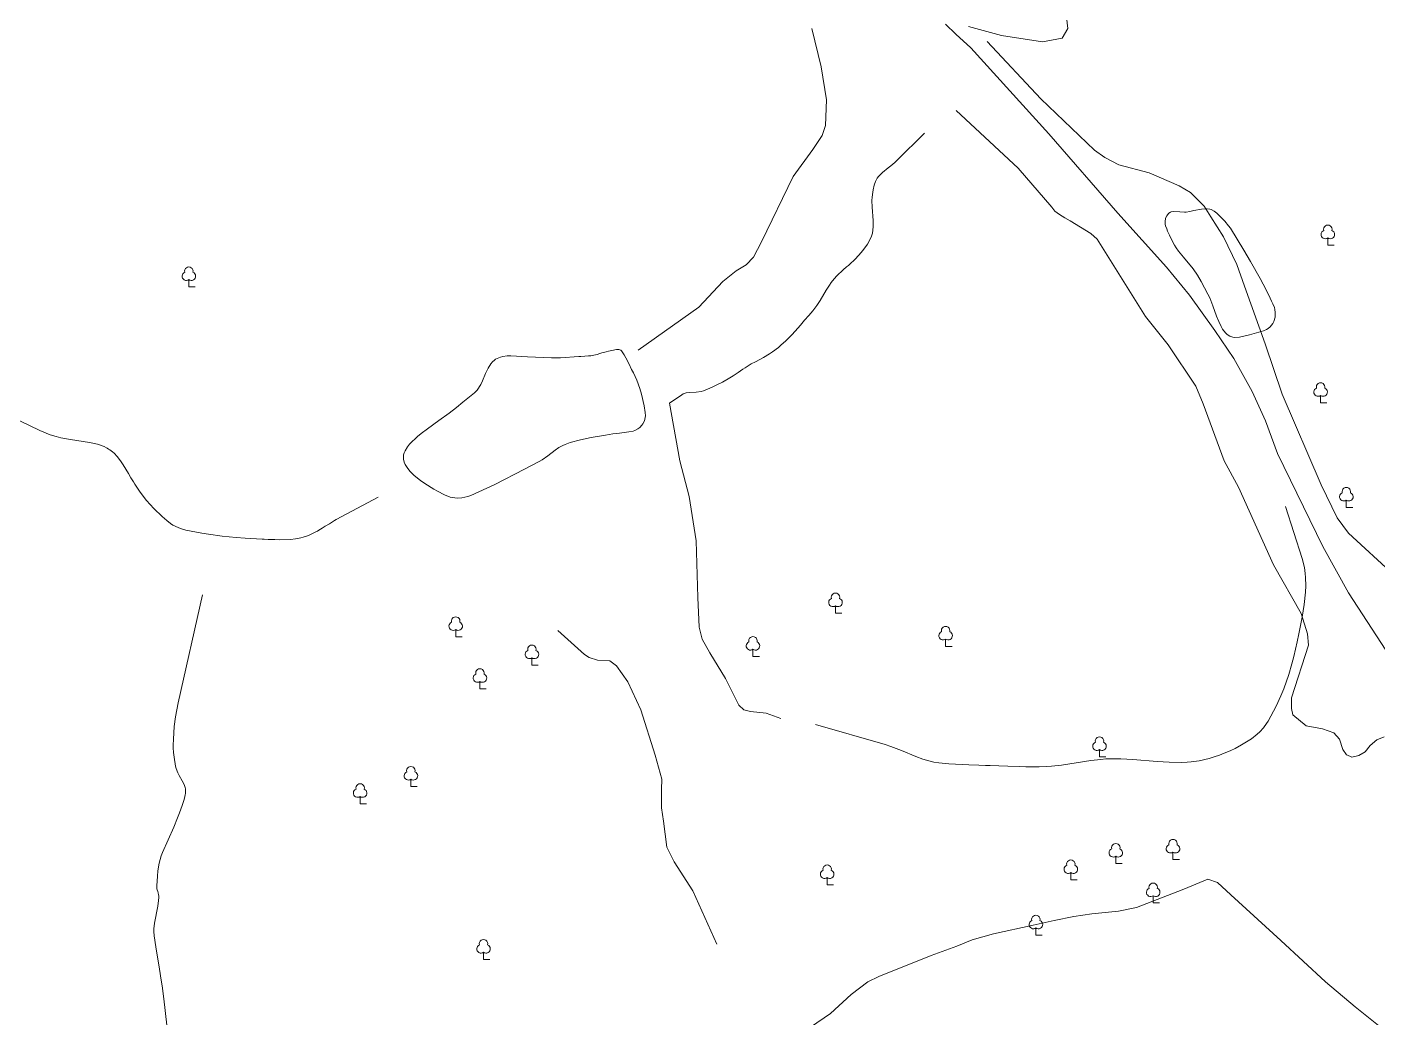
# Model space of a CAD drawing. Header units: millimetres. Extents: x 10 to 1007146, y 455139 to 1110758.
# Drawn here: x 503413.36 to 503424.44, y 555393.27 to 555401.4 of the extents above; entities that cross this region are included whole.
import ezdxf

# ---------------------------------------------------------------- set-up
doc = ezdxf.new("R2010")
doc.units = ezdxf.units.MM
doc.header["$LTSCALE"] = 10
for name, color, linetype, lineweight in [('Hceau', 152, 'Continuous', 0), ('OACCIDENT', 5, 'Continuous', 0), ('PCLOTURE GRILLAGE', 30, 'Continuous', 0), ('PLIMCULTURE', 2, 'Continuous', 0), ('PMUR', 4, 'Continuous', 0), ('PVCLOTURE', 70, 'Continuous', 0), ('Varbre', 70, 'Continuous', 0), ('Vbrousailles', 70, 'Continuous', 0)]:
    doc.layers.add(name, color=color, linetype=linetype, lineweight=lineweight)

# ---------------------------------------------------------------- blocks, each defined once
blk = doc.blocks.new('a_i_b_169')
at = {"layer": 'Varbre', "color": 70, "linetype": 'Continuous', "lineweight": 0, "flags": 128}
blk.add_lwpolyline([(186.542538, 0.000518), (0, 0), (7.3e-05, 213.192155)], dxfattribs=at)
at = {"layer": 'Varbre', "color": 70, "linetype": 'Continuous', "lineweight": 0}
for centre, radius, start, end in [((-74.071781, 313.257725), 124.4980238706148, 111.637039, 306.510073), ((-0.000617, 461.8737860000001), 124.4033794897658, 344.52592, 195.330408), ((74.375888, 312.909383), 124.3997082369691, 233.281948, 68.53724)]:
    blk.add_arc(centre, radius, start, end, dxfattribs=at)

msp = doc.modelspace()

# ---------------------------------------------------------------- linework, layer by layer
at = {"layer": 'Hceau', "color": 0}
msp.add_polyline3d([(503420.8916543284, 555401.4261591028, 3.114503834854983), (503420.9770572015, 555401.3437800343, 3.114503834854983), (503421.0997926256, 555401.2306272859, 3.114503834854983), (503421.7400730349, 555400.5259870127, 3.089659048874804), (503422.3053335134, 555399.8739718263, 3.064814150957982), (503422.7041810583, 555399.4325048118, 3.039969364977804), (503422.8954991918, 555399.2018655794, 3.023406099699922), (503423.1023991706, 555398.9106380228, 3.015124578997626), (503423.2578352517, 555398.6826331639, 3.006842946358685), (503423.4089798518, 555398.411387411, 2.990279681080803), (503423.5176588073, 555398.1711097155, 2.990279681080803), (503423.6162384931, 555397.9031297271, 2.990279681080803), (503423.9868002767, 555397.1384850179, 2.973716527739566), (503424.1978487517, 555396.7577407003, 2.957153262461685), (503424.735778115, 555395.9356997214, 2.948871629822744)], dxfattribs=at)
at = {"layer": 'OACCIDENT', "color": 0}
for points in [[(503424.5734265544, 555396.9039040327, 3.131416006653586), (503424.1979111468, 555397.2493297337, 3.147979271931467), (503424.105911921, 555397.3746891712, 3.147979271931467), (503423.974433757, 555397.645109439, 3.147979271931467), (503423.6549129496, 555398.3893361031, 3.156260792633764), (503423.5162336504, 555398.800736219, 3.181105690550586), (503423.3451616964, 555399.2748750206, 3.222513741808646), (503423.2824678345, 555399.4527803182, 3.239076895149883), (503423.1726256304, 555399.679912421, 3.255640160427765), (503423.0680265364, 555399.8440848155, 3.297048211685825), (503423.0133246473, 555399.9307472468, 3.313611476963706), (503422.9014723557, 555400.0426933663, 3.338456262943884), (503422.8093127414, 555400.097519273, 3.338456262943884), (503422.5641399256, 555400.2044236528, 3.330174630304943), (503422.3135146712, 555400.2718386063, 3.313611476963706), (503422.1982805223, 555400.3314072965, 3.313611476963706), (503422.1141184277, 555400.392324623, 3.313611476963706), (503421.6733807456, 555400.8129536688, 3.313611476963706), (503421.2346323965, 555401.2834529924, 3.313611476963706)], [(503420.9787864606, 555400.7174713562, 3.305329844324765), (503421.4885435096, 555400.2439086034, 3.321893109602647), (503421.7658869778, 555399.9238029696, 3.305329844324765), (503421.790362201, 555399.8908960259, 3.305329844324765), (503421.8279147423, 555399.8625958269, 3.305329844324765), (503421.8719549412, 555399.8353226944, 3.305329844324765), (503421.9148604777, 555399.8119286397, 3.305329844324765), (503422.0860247849, 555399.7068648876, 3.288766579046884), (503422.1370259066, 555399.6601467652, 3.288766579046884), (503422.532078626, 555399.0261193282, 3.272203425705646), (503422.7187517193, 555398.7926191998, 3.255640160427765), (503422.9450734142, 555398.454036315, 3.239076895149883), (503423.006317015, 555398.3084880966, 3.239076895149883), (503423.1772403183, 555397.8416589705, 3.222513741808646), (503423.2949550182, 555397.624891907, 3.222513741808646), (503423.5841886056, 555396.988571869, 3.197668843891823), (503423.8106422617, 555396.5886228628, 3.172824057911645), (503423.8633474178, 555396.4229517011, 3.172824057911645), (503423.871218681, 555396.3293268138, 3.172824057911645), (503423.7315135502, 555395.8975407918, 3.164542425272705), (503423.7318641608, 555395.8093207504, 3.164542425272705), (503423.7426513906, 555395.7564902768, 3.164542425272705), (503423.8512941282, 555395.6679102388, 3.156260792633764), (503423.985705037, 555395.6435282836, 3.147979271931467), (503424.0784619418, 555395.6092545502, 3.147979271931467), (503424.1241099564, 555395.5576303952, 3.147979271931467), (503424.151699032, 555395.4734685714, 3.131416006653586), (503424.1834913494, 555395.430051336, 3.131416006653586), (503424.1860152901, 555395.4286751559, 3.131416006653586), (503424.2265496106, 555395.4104863098, 3.131416006653586), (503424.2838047614, 555395.4236087641, 3.131416006653586), (503424.3340481556, 555395.4548996792, 3.123134374014645), (503424.3760940734, 555395.506961939, 3.114852741375704), (503424.4320976916, 555395.5533700024, 3.114852741375704), (503424.4923855672, 555395.5778801152, 3.114852741375704)]]:
    msp.add_polyline3d(points, dxfattribs=at)
at = {"layer": 'PCLOTURE GRILLAGE', "color": 0, "linetype": 'Continuous', "lineweight": 0}
for points in [[(503418.3707799668, 555398.7498933004, 3.858140940115826), (503418.8685362279, 555399.1033044655, 3.825014521496707), (503419.0654953248, 555399.3132233361, 3.791888102877588), (503419.1755109708, 555399.4018226571, 3.783606470238647), (503419.2570062835, 555399.4508123603, 3.767043204960766), (503419.3184619867, 555399.5120409161, 3.767043204960766), (503419.3838317704, 555399.6392958249, 3.767043204960766), (503419.6424806484, 555400.17388023, 3.767043204960766), (503419.8040288378, 555400.3966396695, 3.750480051619528), (503419.8804207971, 555400.5107362604, 3.742198418980589), (503419.9068706983, 555400.5949708307, 3.733916786341646), (503419.9164560316, 555400.8033162178, 3.709072000361469), (503419.8721099374, 555401.0748618386, 3.692508735083587), (503419.7960793199, 555401.3883738922, 3.675945469805705)], [(503418.6285265504, 555398.3158456343, 3.940980773200566), (503418.7136365799, 555397.8411084551, 3.916135875283744), (503418.7893253922, 555397.5489250075, 3.874727824025685), (503418.8454554079, 555397.1848948732, 3.825038140128684), (503418.8603440979, 555396.7205712788, 3.800193354148507), (503418.8712298847, 555396.4780816303, 3.783630088870625), (503418.8967686247, 555396.3777023808, 3.800193354148507), (503418.9578564333, 555396.2670029383, 3.800193354148507), (503419.0868996275, 555396.0567992503, 3.791911721509565), (503419.1975853757, 555395.8371275654, 3.767066935529387), (503419.2371484075, 555395.7986211366, 3.750503670251506), (503419.2917795535, 555395.7837264318, 3.733940516910268), (503419.4222681, 555395.7709359999, 3.709095618993446), (503419.5412311382, 555395.7267500404, 3.692532465652209)], [(503417.7127931578, 555396.4505717658, 3.982388824458627), (503417.9293653149, 555396.2536624294, 3.940980773200566), (503417.9693752315, 555396.2278980069, 3.940980773200566), (503418.0364750767, 555396.2061450012, 3.940980773200566), (503418.1375221307, 555396.199581146, 3.940980773200566), (503418.1923395814, 555396.1592327341, 3.932699140561626), (503418.28586605, 555396.0282864315, 3.891291089303567), (503418.3920893902, 555395.7975987203, 3.858164670684447), (503418.5094407967, 555395.4277918484, 3.849883038045507), (503418.5644347527, 555395.2309484088, 3.816756619426388), (503418.561043755, 555395.1458418232, 3.808474986787446), (503418.5614228132, 555394.9944277274, 3.783630088870625), (503418.5776065307, 555394.8856417687, 3.775348568168329), (503418.6062341807, 555394.670763209, 3.791911721509565), (503418.6656464185, 555394.5526241052, 3.808474986787446), (503418.8202703419, 555394.3136498409, 3.841601405406565), (503419.0156524792, 555393.8745815284, 3.866446191386743)]]:
    msp.add_polyline3d(points, dxfattribs=at)
at = {"layer": 'PLIMCULTURE', "color": 0}
msp.add_polyline3d([(503424.8140799524, 555392.9118470562, 3.388145946840885), (503424.2542019801, 555393.3612830724, 3.379864314201944), (503424.0108421652, 555393.5653524041, 3.379864314201944), (503423.6426187673, 555393.9048011336, 3.363301160860707), (503423.232039596, 555394.2817412608, 3.363301160860707), (503423.1237784427, 555394.3806756913, 3.363301160860707), (503423.0439923553, 555394.4084767839, 3.363301160860707), (503422.8471797178, 555394.32686105, 3.388145946840885), (503422.4592169175, 555394.1761896422, 3.470962049357004), (503422.3109734552, 555394.1476108513, 3.495806835337182), (503422.092025261, 555394.1257045738, 3.537214886595241), (503421.9439855809, 555394.1022324602, 3.553778151873123), (503421.7839435673, 555394.0690120982, 3.570341417151005), (503421.6121539481, 555394.0324268066, 3.586904570492242), (503421.2867130075, 555393.9610859827, 3.628312621750302), (503421.111837591, 555393.9118370627, 3.644875887028184), (503420.9858163728, 555393.8580709785, 3.653157519667125), (503420.7750867926, 555393.783407126, 3.702847203564125), (503420.3449811394, 555393.6114092387, 3.752536775524481), (503420.2541519046, 555393.5664613022, 3.769100040802363), (503420.11712639, 555393.4632661772, 3.777381673441303), (503419.949568107, 555393.3063105858, 3.802226459421482), (503419.7837921348, 555393.1940390079, 3.851916143318481)], dxfattribs=at)
at = {"layer": 'PMUR', "color": 0}
for points in [[(503422.8525409862, 555399.8822930345, 3.278132373951733), (503422.8139731616, 555399.8844600911, 3.254196961270991), (503422.7667764256, 555399.8887629112, 3.220541642006891), (503422.7442267229, 555399.8852265647, 3.203597792137911), (503422.7371016117, 555399.882401299, 3.19808088268001), (503422.7241549065, 555399.8736244767, 3.187038780452518), (503422.7131751779, 555399.8615794787, 3.175991529139383), (503422.7070837375, 555399.8522672276, 3.168627105364988), (503422.6982149784, 555399.8320051217, 3.153908220177555), (503422.6938112194, 555399.8034859026, 3.133416202553096), (503422.6954404705, 555399.7842684081, 3.119982685853774), (503422.6982928255, 555399.7712749084, 3.11142468163971), (503422.7076389958, 555399.7446443277, 3.095936903641614), (503422.7148663671, 555399.7276167418, 3.088445655649068), (503422.7299806928, 555399.6928733219, 3.079959738634023), (503422.7464143299, 555399.6577904989, 3.077626643153947), (503422.7712907352, 555399.6116845765, 3.078882124557993), (503422.7853513462, 555399.5893818267, 3.079373638363732), (503422.8039465903, 555399.5631077994, 3.079373638363732), (503422.8438109185, 555399.5133663125, 3.079373638363732), (503422.9249797576, 555399.416736826, 3.079373638363732), (503422.9609956277, 555399.3650644738, 3.079373638363732), (503422.990608896, 555399.3140394097, 3.079373638363732), (503423.0451523018, 555399.2095512794, 3.079373638363732), (503423.059832247, 555399.1786060606, 3.078548441420915), (503423.0851077923, 555399.1152627089, 3.073573529195396), (503423.1164007581, 555399.0293933508, 3.066417643389594), (503423.1337671942, 555398.9865805903, 3.065507598470292), (503423.1539107393, 555398.9442795924, 3.068089752984248), (503423.1654062117, 555398.9234220844, 3.071092117661436), (503423.1881328383, 555398.892428788, 3.07903379871121), (503423.2018225796, 555398.8792238845, 3.084159153786858), (503423.2245742066, 555398.8638397075, 3.092445935511443), (503423.2492494919, 555398.8554259721, 3.100550820188813), (503423.2620493004, 555398.8544175056, 3.104218536280554), (503423.3035677776, 555398.8580749619, 3.115238698925735), (503423.3868488059, 555398.8764293089, 3.137344954899673), (503423.4628283864, 555398.8968292999, 3.159195659514353), (503423.5004562943, 555398.9091110654, 3.170471373518792), (503423.5272245866, 555398.920999887, 3.179740287361699), (503423.5395204747, 555398.9285398716, 3.184798368514039), (503423.5563988057, 555398.9421959769, 3.192538451667176), (503423.5777060403, 555398.968793416, 3.203597792137911), (503423.5863514155, 555398.985581775, 3.208877283972953), (503423.5963677959, 555399.021346858, 3.218225225086836), (503423.5976803221, 555399.0585289536, 3.225971912501996), (503423.5943095905, 555399.0832147559, 3.230254496581649), (503423.5903828542, 555399.0993136319, 3.232720348922033), (503423.5789702521, 555399.1299395212, 3.236724322693674), (503423.568049491, 555399.1533520271, 3.238344829495241), (503423.5457707472, 555399.2001420808, 3.236591230023435), (503423.4987903343, 555399.2929963181, 3.227521451470987), (503423.4737031811, 555399.3387262293, 3.228442690054733), (503423.3940597944, 555399.4781013028, 3.246198752215775), (503423.3403918224, 555399.5697033535, 3.260803126215945), (503423.2293533529, 555399.749938836, 3.294695527292971), (503423.2154143612, 555399.7700429354, 3.300028972590634), (503423.1844944975, 555399.8073448029, 3.313140671437188), (503423.1591496268, 555399.8345463811, 3.319540425209794), (503423.1461334961, 555399.84806599, 3.320371890604699), (503423.1182414605, 555399.8744109464, 3.318875969288393), (503423.0958284375, 555399.8913173758, 3.316051583875868), (503423.0722619217, 555399.9036411429, 3.312778892202357), (503423.0600816899, 555399.907483333, 3.311258792570853), (503423.0384122989, 555399.9107228026, 3.309409599204693), (503423.0234373875, 555399.9110771692, 3.308669586048297), (503422.9925478912, 555399.9084022094, 3.307638873426287), (503422.9290612165, 555399.8954230056, 3.302809143028607), (503422.8976354211, 555399.8884930691, 3.296401889500824), (503422.8672022423, 555399.8835191894, 3.285594070670147), (503422.8525409862, 555399.8822930345, 3.278132373951733)], [(503416.8797563815, 555398.2788923475, 4.238799185526047), (503416.8198807657, 555398.2324459298, 4.243645594483749), (503416.7367473349, 555398.1722251622, 4.243048524422303), (503416.6947117015, 555398.1423160605, 4.239415732563625), (503416.6322532821, 555398.0970408625, 4.229412514333188), (503416.6016757422, 555398.0740024121, 4.22223603218481), (503416.5642201783, 555398.0431802575, 4.210486826174387), (503416.4955078214, 555397.977882586, 4.180827868990106), (503416.4775578465, 555397.956413333, 4.169708418541306), (503416.4592329112, 555397.924329547, 4.153905762762398), (503416.4517583046, 555397.9072388248, 4.147701450370987), (503416.4469016987, 555397.8912644228, 4.14456095587456), (503416.4450611112, 555397.879718465, 4.143519497334685), (503416.4450155754, 555397.8559880047, 4.142336774749524), (503416.4512834678, 555397.8310854906, 4.139419817732046), (503416.4598666001, 555397.8127964824, 4.134936419312265), (503416.4804935816, 555397.7780561701, 4.124566944381217), (503416.4991560505, 555397.7538891314, 4.116570638248956), (503416.5326173034, 555397.7212477165, 4.106293399112928), (503416.5847644943, 555397.6810446181, 4.095734079632908), (503416.6201693667, 555397.6563602563, 4.090056093343656), (503416.6944677601, 555397.6095146271, 4.081448613132749), (503416.7236590062, 555397.5924576011, 4.080532187824714), (503416.7828552169, 555397.5620709897, 4.083185869854468), (503416.8287594218, 555397.544567942, 4.081448613132749), (503416.8471369809, 555397.5398503212, 4.078751947431529), (503416.8850600946, 555397.5356403715, 4.071435096731022), (503416.9236135975, 555397.5377872401, 4.062870824064869), (503416.9740764459, 555397.5492721021, 4.052243111295097), (503416.9981628489, 555397.5582215983, 4.048322194513631), (503417.1299063602, 555397.6166452437, 4.030685792625497), (503417.1949136148, 555397.6482418665, 4.023477296596808), (503417.4385054071, 555397.7731841266, 4.001503461673243), (503417.5593417324, 555397.8370423581, 3.99035087797769), (503417.5836199279, 555397.8512620702, 3.987940210403015), (503417.6298302548, 555397.8838870738, 3.983032236290871), (503417.6900293069, 555397.9296610008, 3.975964220750956), (503417.7210884456, 555397.9506148917, 3.972049460484933), (503417.7537152632, 555397.9685570232, 3.967788256304367), (503417.7708340614, 555397.9759949542, 3.965506091997511), (503417.8130157819, 555397.9911275344, 3.959181895459904), (503417.898893227, 555398.0147354905, 3.94320943179138), (503417.9861632949, 555398.0322342748, 3.924867045486759), (503418.1033914806, 555398.0518021465, 3.901001369335503), (503418.1618768005, 555398.0621867245, 3.890971510183687), (503418.2178032215, 555398.0699954449, 3.882401976495246), (503418.2930198401, 555398.0786977742, 3.871331106550133), (503418.3304069027, 555398.0860310262, 3.86612672420351), (503418.3438563268, 555398.0902635949, 3.864276299534262), (503418.3691139288, 555398.1035312486, 3.860597389778076), (503418.3843047224, 555398.1154674303, 3.858153365083359), (503418.4018750791, 555398.1345446801, 3.854893993870537), (503418.4092973428, 555398.1452091156, 3.85326016660828), (503418.4220706787, 555398.1712952477, 3.849563458925628), (503418.4260569512, 555398.184679593, 3.847745048136691), (503418.4297956837, 555398.2118765656, 3.844074869438771), (503418.4290108144, 555398.2393099385, 3.840379169185919), (503418.4192542101, 555398.2932810134, 3.833000305584391), (503418.3970296676, 555398.3880973768, 3.821073456119241), (503418.3841086855, 555398.4352772376, 3.815780531886865), (503418.3586141419, 555398.5051376359, 3.808155407667569), (503418.3314154652, 555398.563403954, 3.803315043288667), (503418.3173392719, 555398.5918691508, 3.803265791165112), (503418.2959693196, 555398.634553326, 3.808155407667569), (503418.2707856731, 555398.6861927011, 3.821120245636617), (503418.257363378, 555398.7107290834, 3.828977750329773), (503418.233794058, 555398.7436379992, 3.841281826286688), (503418.2275243073, 555398.7489129822, 3.843861070447889), (503418.211520872, 555398.7543157247, 3.849116719777666), (503418.1927631805, 555398.7545798051, 3.854545311223104), (503418.1559329476, 555398.7479680274, 3.86612672420351), (503418.127365872, 555398.7414332218, 3.879476176482857), (503418.1087339031, 555398.7370711942, 3.890541337659103), (503418.0732807629, 555398.7283652991, 3.915816408100511), (503418.0551417525, 555398.7226751808, 3.936738934059488), (503418.0347743389, 555398.7151061475, 3.968540694428297), (503418.021433904, 555398.7113602876, 3.982069245338748), (503417.9839002605, 555398.7047569633, 4.008752031020641), (503417.9643119505, 555398.70272807, 4.020571645180418), (503417.9338057975, 555398.7005727495, 4.035341013794493), (503417.9018483618, 555398.6987334272, 4.045429751621284), (503417.8852892076, 555398.6976687637, 4.048322194513631), (503417.7348463719, 555398.6872196234, 4.064671772737275), (503417.6596872595, 555398.6862241363, 4.073166980493808), (503417.4630428785, 555398.695223256, 4.098011766473986), (503417.3252020309, 555398.7031804854, 4.122856664390809), (503417.2974848397, 555398.703166614, 4.124534594690974), (503417.2606488914, 555398.6981063897, 4.122296981168605), (503417.2423047596, 555398.6931166433, 4.121030753846693), (503417.2149089893, 555398.6821836007, 4.121159928734378), (503417.2012743083, 555398.6750439112, 4.122856664390809), (503417.1913434328, 555398.6687693273, 4.124972043097449), (503417.1746802832, 555398.6546024716, 4.130372314571843), (503417.1612876153, 555398.6385942842, 4.136570022701232), (503417.1395424213, 555398.6025679403, 4.147701450370987), (503417.1188332836, 555398.5581373601, 4.15544925715259), (503417.0938932596, 555398.4978131324, 4.165158305881437), (503417.0792186568, 555398.4690991422, 4.17254634828781), (503417.0488434145, 555398.4207896667, 4.189097972154668), (503417.0291334097, 555398.3999739892, 4.197391134267987), (503416.9591677593, 555398.3455951938, 4.22223603218481), (503416.9327006973, 555398.3233369201, 4.229951377339525), (503416.8797563815, 555398.2788923475, 4.238799185526047)]]:
    msp.add_polyline3d(points, dxfattribs=at)
at = {"layer": 'PVCLOTURE', "color": 0, "linetype": 'Continuous', "lineweight": 0}
for points in [[(503420.721089628, 555400.531209572, 3.685399526858518), (503420.4938831831, 555400.30585367, 3.652273108239398), (503420.4776231976, 555400.2906359839, 3.650960874956621), (503420.4437697498, 555400.2628117679, 3.653645563436886), (503420.42069257, 555400.2450400621, 3.658531038283497), (503420.3749129017, 555400.2075196542, 3.672950716820341), (503420.3423009086, 555400.1742870901, 3.685399526858518), (503420.3321665088, 555400.1609973091, 3.68977255574688), (503420.3173499103, 555400.1330674244, 3.698723569519576), (503420.3079143007, 555400.10405821, 3.708676864006593), (503420.2997863044, 555400.0651964319, 3.725018830538416), (503420.2961195872, 555400.0462641951, 3.735089210755519), (503420.2904458308, 555400.0055575529, 3.758748699607714), (503420.2892650784, 555399.9783102924, 3.774600047826954), (503420.2911880661, 555399.9237419966, 3.80645016482616), (503420.2999759773, 555399.8154847093, 3.870485872947962), (503420.2998721216, 555399.7624674767, 3.902526282242718), (503420.2921237978, 555399.7106386509, 3.934484977787032), (503420.2842940886, 555399.685274888, 3.950411099684758), (503420.2747206796, 555399.6621958426, 3.965374566440293), (503420.2511901044, 555399.6187381123, 3.995417914061584), (503420.2225667709, 555399.5779060264, 4.025286528580902), (503420.2011011261, 555399.5515659174, 4.044906559745169), (503420.1536539342, 555399.4994414558, 4.082916886097877), (503420.1352022486, 555399.4810395644, 4.092082146608032), (503420.1222355324, 555399.4689973248, 4.094170436646717), (503420.0952083403, 555399.4452617805, 4.090389552607445), (503420.0813715205, 555399.4334828614, 4.085273824083219), (503420.0536106848, 555399.409888637, 4.0704751280683), (503420.0008721971, 555399.3613554821, 4.033156570178234), (503419.9776842404, 555399.3357315242, 4.016663936922995), (503419.9539313916, 555399.3050314201, 3.998452068745792), (503419.9394968345, 555399.2844041993, 3.984797365237057), (503419.9129594975, 555399.2428243122, 3.955064529867443), (503419.8628035307, 555399.1587338959, 3.893426504669561), (503419.8355227654, 555399.1164355426, 3.865819570051165), (503419.8043322791, 555399.0741100258, 3.843219449601955), (503419.7866987239, 555399.0529701146, 3.834468466612875), (503419.7700143546, 555399.0337757348, 3.828636679374162), (503419.7364408072, 555398.9949270119, 3.823642625982443), (503419.7025303526, 555398.955789019, 3.826524322956923), (503419.6796986118, 555398.9297279757, 3.832217980376396), (503419.6333937997, 555398.8781984326, 3.851031731890757), (503419.5802322582, 555398.8243979547, 3.879542666849655), (503419.5447572662, 555398.7925705365, 3.901129536793387), (503419.5210909965, 555398.7729070564, 3.916656492617038), (503419.4737161256, 555398.7367645786, 3.950411099684758), (503419.4488968124, 555398.7198233096, 3.970246385016284), (503419.3991217246, 555398.6904759862, 4.015428604114947), (503419.3323070757, 555398.6553374379, 4.079610725367679), (503419.2986332313, 555398.63702147, 4.10999010679558), (503419.2647372299, 555398.6167517429, 4.137213658406766), (503419.2476956203, 555398.6055427841, 4.149169723336115), (503419.2297372181, 555398.5932806553, 4.160027242036924), (503419.1913287119, 555398.5671887585, 4.177489918252886), (503419.1502577583, 555398.5400813929, 4.189560718242787), (503419.1217890555, 555398.5220822677, 4.194776853937076), (503419.0632964814, 555398.4879775305, 4.198859407233115), (503419.0116987025, 555398.4619081324, 4.196615637195303), (503418.9768705926, 555398.4461920288, 4.192980270793804), (503418.9064561126, 555398.4177049285, 4.182296141955233), (503418.8867248155, 555398.4118565221, 4.177416711687422), (503418.8455385668, 555398.4067280198, 4.161281716011169), (503418.7902764585, 555398.4037224398, 4.138091017825891), (503418.7639612657, 555398.3994189275, 4.131016621897243), (503418.7393912852, 555398.3906153598, 4.130061578446876), (503418.7279641856, 555398.3839089219, 4.132606458058233), (503418.6285265504, 555398.3158456343, 4.165732988613996)], [(503413.2981071005, 555398.1709292266, 5.176969865793836), (503413.4627582835, 555398.0904884641, 5.198509498473616), (503413.5455199157, 555398.0562391527, 5.209215902704429), (503413.5972297906, 555398.0406715975, 5.215626290458255), (503413.6345076066, 555398.0318436521, 5.21995902215462), (503413.7130268202, 555398.0168964835, 5.22858698677146), (503413.8686965871, 555397.9915392816, 5.244577584176382), (503413.9360060576, 555397.9775305167, 5.251302625837733), (503413.9897378641, 555397.9602358215, 5.256755619471658), (503414.0099744567, 555397.9497939028, 5.25890558660143), (503414.0155497323, 555397.9462483998, 5.25877148650139), (503414.0264547013, 555397.9390662586, 5.254294468470341), (503414.0370665238, 555397.9316794748, 5.244832687789063), (503414.0575754189, 555397.9158937215, 5.21396548646469), (503414.0708507595, 555397.9043005621, 5.186956181590963), (503414.0968872573, 555397.8774858896, 5.125531171827451), (503414.1163490695, 555397.8532708911, 5.080006650470086), (503414.1294755055, 555397.8347307084, 5.053261292203951), (503414.1361208349, 555397.8246530003, 5.041638910411679), (503414.1462259227, 555397.8084441151, 5.027020432394309), (503414.1883285083, 555397.7385585688, 4.971999877742467), (503414.209444897, 555397.7035531161, 4.948199572591565), (503414.2306544157, 555397.6685647968, 4.931852456974098), (503414.2413056272, 555397.6510907334, 4.927641176536953), (503414.2801708712, 555397.5917444463, 4.919772254306064), (503414.3016863544, 555397.56207135, 4.916521949961441), (503414.336788049, 555397.5175773131, 4.91215474177859), (503414.3963391849, 555397.4509081445, 4.905923340719224), (503414.4649783341, 555397.3843812702, 4.898826669398331), (503414.5029906371, 555397.3511909299, 4.894514757917833), (503414.5334359178, 555397.3281662094, 4.890929986879621), (503414.5540162274, 555397.3153229401, 4.888527490679992), (503414.5957801276, 555397.2947859811, 4.883691491830223), (503414.6169294949, 555397.2867071147, 4.88125765337015), (503414.659677506, 555397.2739660584, 4.876357626759761), (503414.7029100647, 555397.2644968353, 4.871413497111463), (503414.7902814778, 555397.2492124063, 4.86138822736207), (503414.8452053611, 555397.2398763858, 4.854674491301809), (503414.9585735396, 555397.2240779154, 4.83871322129773), (503415.0727482659, 555397.2120947553, 4.820115507507139), (503415.1470095001, 555397.2062160324, 4.806691953169174), (503415.2848601035, 555397.1994961515, 4.778572124845951), (503415.3016460491, 555397.1989956222, 4.774019997326484), (503415.3348822602, 555397.1977591352, 4.760438500383211), (503415.3677219981, 555397.1964387774, 4.74171496980427), (503415.3894252307, 555397.1956482602, 4.726866461982574), (503415.4324571113, 555397.1946509467, 4.692814663123865), (503415.517530999, 555397.1972816903, 4.615532036689024), (503415.5598632698, 555397.2022188684, 4.577009712124644), (503415.602252489, 555397.2104432945, 4.541705789961221), (503415.623513759, 555397.2159927231, 4.525996265470488), (503415.666260593, 555397.2303752591, 4.499933944608729), (503415.6877823001, 555397.2393719085, 4.490169599177528), (503415.7203013606, 555397.2553539091, 4.480434133400592), (503415.7394993588, 555397.2660243935, 4.479486701642046), (503415.7522398678, 555397.2734532589, 4.481639914934506), (503415.7776546879, 555397.288877608, 4.490777974840063), (503415.8030906278, 555397.304776794, 4.503614085668004), (503415.8372648208, 555397.3261315443, 4.520790316010843), (503415.8545505049, 555397.3366509919, 4.527209546759581), (503415.8808367612, 555397.3519518296, 4.531383440357483), (503415.8941762497, 555397.3592956689, 4.530123817297593), (503416.2384967792, 555397.5446515648, 4.463870980059355)], [(503419.8264111705, 555395.6792215932, 3.874727824025685), (503420.3984603791, 555395.5135889972, 3.825038140128684), (503420.4432613263, 555395.4991469966, 3.821158639905661), (503420.531375807, 555395.464398409, 3.813614110070362), (503420.6478490855, 555395.4152023109, 3.803871368411536), (503420.7065920654, 555395.3935961991, 3.799077793550012), (503420.7662298592, 555395.3764849716, 3.794301456931729), (503420.7965149105, 555395.3702010358, 3.791911721509565), (503420.836683855, 555395.3639262505, 3.789693920773263), (503420.9184629517, 555395.3554643805, 3.789459861249737), (503421.0841023258, 555395.3480781373, 3.793952886220941), (503421.1658581562, 555395.3452597753, 3.791911721509565), (503421.2210221727, 555395.3428679868, 3.786053181412832), (503421.2577124387, 555395.3412929315, 3.779903270230617), (503421.3309606517, 555395.3382736647, 3.763714209155102), (503421.404141232, 555395.3355544949, 3.744556252459085), (503421.501836175, 555395.332655861, 3.718992161601732), (503421.5508224166, 555395.3316182577, 3.707975133182595), (503421.6245843699, 555395.3307019839, 3.695872655122318), (503421.6616277975, 555395.3305726174, 3.692532465652209), (503421.7220985173, 555395.3324334836, 3.68931148870843), (503421.7624391295, 555395.3355120254, 3.687631991295242), (503421.8431733807, 555395.3450054969, 3.685124498523127), (503422.0856226762, 555395.3829901349, 3.680079290084899), (503422.1664555459, 555395.392453615, 3.677617467463715), (503422.2068639933, 555395.3955115657, 3.675969200374327), (503422.2810441315, 555395.3976612686, 3.672509014821377), (503422.3307361074, 555395.3969664691, 3.670026595857618), (503422.4304581678, 555395.3918618308, 3.664531961791961), (503422.6297953028, 555395.3754578601, 3.650746404345873), (503422.7285766308, 555395.3691094217, 3.642069187605478), (503422.8262103734, 555395.3672974642, 3.631944853925756), (503422.8744667008, 555395.3688661379, 3.626279516477326), (503422.9084543916, 555395.3713816007, 3.618918003055688), (503422.9305257627, 555395.373797313, 3.610985948557335), (503422.9735272936, 555395.3803193413, 3.589828691454965), (503423.0566273601, 555395.3996185318, 3.538572790028951), (503423.0976761481, 555395.4121049551, 3.515462910100959), (503423.1390242369, 555395.4262888085, 3.498690994917839), (503423.1599589366, 555395.4339719485, 3.493773730064206), (503423.2319764544, 555395.4640136354, 3.482261158120131), (503423.2678584311, 555395.481414466, 3.477007859459887), (503423.3215237727, 555395.5106629108, 3.469805967693221), (503423.4016685003, 555395.5620256795, 3.460647311445088), (503423.4493810124, 555395.59910666, 3.45533994738558), (503423.4708142493, 555395.6188828016, 3.452693429301069), (503423.5001747055, 555395.6506647541, 3.448911202022064), (503423.5264434546, 555395.6855999494, 3.445544595503867), (503423.5385082237, 555395.7044649944, 3.444084046167206), (503423.5624903055, 555395.7455921264, 3.441284398753102), (503423.6058173171, 555395.828692389, 3.436349783719581), (503423.6438317076, 555395.9132065652, 3.432362152698027), (503423.6667388575, 555395.9705043185, 3.430266027094232), (503423.7080995479, 555396.0878485369, 3.42752089282597), (503423.7350540658, 555396.1763947214, 3.426805953477927), (503423.7509162223, 555396.2356394102, 3.426832930209237), (503423.7779153712, 555396.3553636475, 3.42752089282597), (503423.7915878951, 555396.4224548158, 3.428798873495547), (503423.818925395, 555396.5587302551, 3.434830579581232), (503423.8358983086, 555396.6617928522, 3.440604719448058), (503423.8464899529, 555396.7646605278, 3.445745409843994), (503423.8484489691, 555396.8157598678, 3.447598409056065), (503423.8467523326, 555396.8833108167, 3.44889418765211), (503423.8438058423, 555396.9167674473, 3.448910642338842), (503423.8364487026, 555396.9664665315, 3.447986157592407), (503423.8180567279, 555397.039715571, 3.444084046167206), (503423.6808431424, 555397.4684946345, 3.410957627548088)], [(503414.5034815519, 555393.2119818222, 4.690471605282434), (503414.4785943817, 555393.4267969758, 4.707299152977838), (503414.464980184, 555393.5339311698, 4.712319287607713), (503414.4583843072, 555393.5794729851, 4.712971318561579), (503414.443499848, 555393.6705530166, 4.711211898384262), (503414.4125801093, 555393.852706611, 4.70101223134283), (503414.3997559561, 555393.9437844492, 4.695756022329832), (503414.3976680188, 555393.978720724, 4.693755714493677), (503414.3984168856, 555394.0020180432, 4.692134536072243), (503414.4038112451, 555394.0486237251, 4.688255483595797), (503414.4313088782, 555394.1884603292, 4.672373464735981), (503414.4368910684, 555394.2350531528, 4.665979643605532), (503414.4377689988, 555394.2583415268, 4.662629603710712), (503414.4372107438, 555394.2733443527, 4.656588942693473), (503414.4362340147, 555394.2817388548, 4.649115828437327), (503414.4332487194, 555394.2956689183, 4.628349566033988), (503414.4295089253, 555394.3072666122, 4.603453401134012), (503414.4246366395, 555394.322170716, 4.571363515842414), (503414.4227463954, 555394.3305667154, 4.558696317410933), (503414.421514461, 555394.3402932441, 4.55000197436394), (503414.4212143843, 555394.3458198692, 4.547547875371222), (503414.4212367323, 555394.3551240447, 4.546687082575475), (503414.4261658313, 555394.4346349231, 4.558643259441468), (503414.4308907234, 555394.47650888, 4.567603340082363), (503414.4416158174, 555394.5395467092, 4.583933105519942), (503414.4575726709, 555394.6002745656, 4.602836966033077), (503414.4678176144, 555394.6288644153, 4.612939919813711), (503414.5601240756, 555394.8349676521, 4.695756022329832), (503414.592399528, 555394.9129201113, 4.720816510223847), (503414.6083953079, 555394.9534993748, 4.730557013149783), (503414.6304299665, 555395.0144740683, 4.738643652154107), (503414.6428902919, 555395.0542105145, 4.73811083372657), (503414.6482140879, 555395.0735515587, 4.735662331566075), (503414.6548441857, 555395.1016671924, 4.72888244094895), (503414.656634489, 555395.1120702731, 4.725109504411434), (503414.6578452529, 555395.1318306535, 4.715349412572722), (503414.6562506412, 555395.1503804486, 4.702982987904853), (503414.6538387359, 555395.1621833119, 4.693495461795353), (503414.6463440859, 555395.1847305853, 4.672089929215613), (503414.6303136445, 555395.2168856241, 4.635748802104804), (503414.6052876309, 555395.259394563, 4.584554689706521), (503414.5934751576, 555395.2816693885, 4.559995901852889), (503414.5794645309, 555395.3178277719, 4.527220964297313), (503414.5750482372, 555395.3376207436, 4.513560552019711), (503414.5632157072, 555395.4099632616, 4.466902896010675), (503414.5586441217, 555395.4478005206, 4.446719935461516), (503414.556332521, 555395.4873146511, 4.433548798256763), (503414.5563438258, 555395.5078331986, 4.430744449503591), (503414.558059258, 555395.5590628142, 4.428170690237968), (503414.5653218631, 555395.6624967468, 4.426367502832673), (503414.5746012973, 555395.7401580926, 4.427249787464155), (503414.595664243, 555395.8552132227, 4.430744449503591), (503414.7966393805, 555396.7421947403, 4.463870980059355)]]:
    msp.add_polyline3d(points, dxfattribs=at)
at = {"layer": 'Vbrousailles', "color": 0}
msp.add_polyline3d([(503421.8174310401, 555402.0591157168, 3.851567236797761), (503421.8952569537, 555401.3889060405, 3.636245347868522), (503421.8487470576, 555401.3097547714, 3.603118929249403), (503421.6869151054, 555401.2804025792, 3.553429245352402), (503421.3524023909, 555401.3333205881, 3.420923458939282), (503421.0799124266, 555401.4067643457, 3.354670621701044)], dxfattribs=at)

# ---------------------------------------------------------------- block references
at = {"layer": 'Varbre', "color": 0, "linetype": 'Continuous', "lineweight": 0, "xscale": 0.0002798416111016025, "yscale": 0.0002798416111016025, "zscale": 0.0002798416111016025, "rotation": 0.004378200956779001}
for p in [(503424.0291206577, 555399.6120502357, 3.302977159931912), (503414.6849239164, 555399.2691774513, 4.694287749364703), (503423.9697720639, 555398.3186826936, 3.178753006157732), (503424.1807899058, 555397.4598983804, 3.153908220177555), (503419.9899816388, 555396.5929883707, 3.559707100119211), (503416.8738846604, 555396.3976377454, 4.023477296596808), (503420.8935974312, 555396.3196907829, 3.443764578983973), (503419.3129732444, 555396.235660725, 3.659086467913212), (503417.4991613079, 555396.1661227479, 3.890971510183687), (503417.0726959655, 555395.9719006777, 3.99035087797769), (503422.1556712596, 555395.4126231027, 3.311258792570853), (503416.5063855088, 555395.1694631842, 4.00691414325557), (503416.0897432513, 555395.0283343106, 4.00691414325557), (503422.2894822593, 555394.5376813274, 3.443764578983973), (503422.7587549381, 555394.5712248613, 3.360948476467853), (503419.9215907037, 555394.3619370507, 3.659086467913212), (503421.920578246, 555394.4030441735, 3.51001741622221), (503422.5962604432, 555394.2136076619, 3.460327732325209), (503421.633968039, 555393.9490665677, 3.609396784016212), (503417.1022716462, 555393.7496365943, 3.924098040739452)]:
    msp.add_blockref('a_i_b_169', p, dxfattribs=at)

doc.saveas('drawing.dxf')
